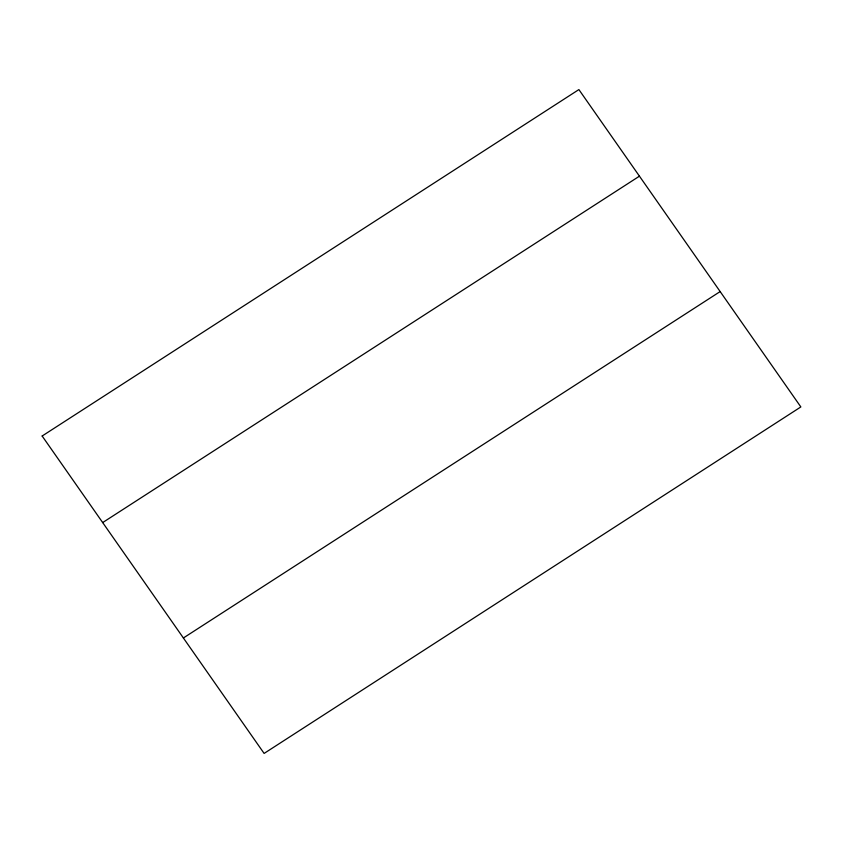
<?xml version="1.0" encoding="UTF-8"?>
<svg xmlns="http://www.w3.org/2000/svg" width="843" height="843" viewBox="0 0 843 843"><rect width="100%" height="100%" fill="white"/><g stroke="black" fill="none" stroke-linecap="round" stroke-linejoin="round"><path stroke-width="1.26" d="M102.688 522.565L639.426 176.176M183.395 637.972L720.133 291.583M42.15 436.01L578.888 89.579L800.85 406.937L264.112 753.421L42.15 436.01"/></g></svg>
